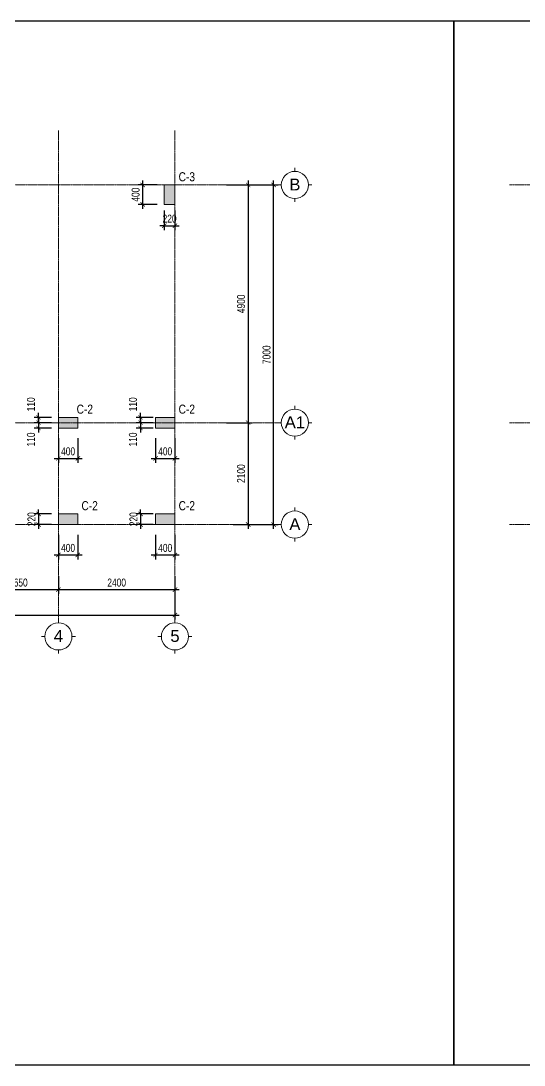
# Model space of a CAD drawing. Extents: x -165145 to 691808, y -202842 to 311040.
# Drawn here: x 256286 to 266647, y -49092 to -27567 of the extents above; entities that cross this region are included whole.
import ezdxf
from ezdxf.enums import TextEntityAlignment as Align

# ---------------------------------------------------------------- set-up
doc = ezdxf.new("R2010")
doc.units = 0
doc.header["$LTSCALE"] = 10
doc.header["$MEASUREMENT"] = 0
for name, pattern in [('CENTER', [2, 1.25, -0.25, 0.25, -0.25]), ('HIDDEN', [2.3807, 1.587, -0.7937]), ('ketcau-1', [2, 1, 1])]:
    doc.linetypes.add(name, pattern=pattern)
doc.layers.get('0').update_dxf_attribs({"linetype": 'CONTINUOUS'})
doc.layers.get('Defpoints').update_dxf_attribs({"color": 5, "linetype": 'CONTINUOUS'})
doc.layers.add('GE_KC_AXIS', color=5, linetype='CENTER')
for name, color, linetype, lineweight in [('GE_KC_DIM', 1, 'CONTINUOUS', 20), ('GE_KC_HATCH', 250, 'CONTINUOUS', 20), ('GE_KC_NETKHUAT', 9, 'HIDDEN', 20), ('GE_KC_NETMANH', 8, 'CONTINUOUS', 20), ('GE_KC_NETTHAY', 2, 'CONTINUOUS', 20), ('GE_KC_TEN COT', 2, 'CONTINUOUS', 20), ('GE_KC_TEXT TRUC', 4, 'CONTINUOUS', 20), ('GE_KC_TRUC', 5, 'CENTER', 20), ('L-SITE', 91, 'CONTINUOUS', 9)]:
    doc.layers.add(name, color=color, linetype=linetype, lineweight=lineweight)
doc.styles.add('Arial', font='arial.ttf', dxfattribs={"height": 400})
doc.styles.add('GE_KC-Arial', font='arial.ttf', dxfattribs={"width": 0.75})
doc.dimstyles.new('GE_KC_DIM75', dxfattribs={"dimscale": 75, "dimtxt": 2.2, "dimasz": 1.2, "dimexe": 1.2, "dimexo": 0, "dimgap": 0.8, "dimtad": 1, "dimdec": 0, "dimzin": 1, "dimdsep": 46, "dimtxsty": 'GE_KC-Arial', "dimblk": 'ARCHTICK', "dimcen": 1.2, "dimdle": 1.2, "dimclrd": 1, "dimclre": 1, "dimclrt": 4, "dimadec": 0, "dimazin": 0, "dimtfac": 1, "dimtdec": 0, "dimtix": 1, "dimtmove": 2, "dimatfit": 3, "dimfxl": 0.15, "dimtvp": 0.833333, "dimtolj": 1, "dimtzin": 0, "dimarcsym": 0})

# ---------------------------------------------------------------- blocks, each defined once
blk = doc.blocks.new('Grid - M_Grid Head - Circle-24584-TẦNG 2')
at = {"layer": 'L-SITE'}
for p, q in [((0, 4), (0, 5)), ((-4, 0), (-5, 0)), ((4, 0), (5, 0)), ((0, -4), (0, -5))]:
    blk.add_line(p, q, dxfattribs=at)
blk.add_circle((0, 0), 4, dxfattribs=at)
blk = doc.blocks.new('_ArchTick')
at = {"color": 0, "linetype": 'ByBlock', "const_width": 0.15}
blk.add_lwpolyline([(-0.5, -0.5), (0.5, 0.5)], dxfattribs=at)
blk = doc.blocks.new('*D1464')
at = {"layer": 'Defpoints', "color": 0, "transparency": 16777216}
for p in [(15914, 7000), (16882, 7000), (16048, 0)]:
    blk.add_point(p, dxfattribs=at)
at = {"layer": 'GE_KC_DIM', "color": 1, "lineweight": -2, "transparency": 16777216}
for p, q in [((15914, 7000), (16972, 7000)), ((16882, -90), (16882, 7090)), ((16048, 0), (16972, 0))]:
    blk.add_line(p, q, dxfattribs=at)
at = {"layer": 'GE_KC_DIM', "color": 1, "lineweight": -2, "transparency": 16777216, "xscale": 90, "yscale": 90, "zscale": 90}
for p, rotation in [((16882, 7000), 90), ((16882, 0), 270)]:
    blk.add_blockref('_ArchTick', p, dxfattribs=dict(at, rotation=rotation))
at = {"layer": 'GE_KC_DIM', "color": 4, "transparency": 16777216, "insert": (16737, 3500), "char_height": 165, "attachment_point": 5, "rotation": 90, "style": 'GE_KC-Arial'}
blk.add_mtext('\\A1;7000', dxfattribs=at)
blk = doc.blocks.new('*D1465')
at = {"layer": 'Defpoints', "color": 0, "transparency": 16777216}
for p in [(0, -991), (3600, -991), (3600, -1341)]:
    blk.add_point(p, dxfattribs=at)
at = {"layer": 'GE_KC_DIM', "color": 1, "lineweight": -2, "transparency": 16777216}
for p, q in [((0, -991), (0, -1431)), ((3600, -991), (3600, -1431)), ((-90, -1341), (3690, -1341))]:
    blk.add_line(p, q, dxfattribs=at)
at = {"layer": 'GE_KC_DIM', "color": 1, "lineweight": -2, "transparency": 16777216, "xscale": 90, "yscale": 90, "zscale": 90, "rotation": 180}
blk.add_blockref('_ArchTick', (0, -1341), dxfattribs=at)
at = {"layer": 'GE_KC_DIM', "color": 1, "lineweight": -2, "transparency": 16777216, "xscale": 90, "yscale": 90, "zscale": 90}
blk.add_blockref('_ArchTick', (3600, -1341), dxfattribs=at)
at = {"layer": 'GE_KC_DIM', "color": 4, "transparency": 16777216, "insert": (1800, -1197), "char_height": 165, "attachment_point": 5, "style": 'GE_KC-Arial'}
blk.add_mtext('\\A1;3600', dxfattribs=at)
blk = doc.blocks.new('*D1466')
at = {"layer": 'Defpoints', "color": 0, "transparency": 16777216}
for p in [(10800, -1062), (12450, -1062), (12450, -1341)]:
    blk.add_point(p, dxfattribs=at)
at = {"layer": 'GE_KC_DIM', "color": 1, "lineweight": -2, "transparency": 16777216}
for p, q in [((10800, -1062), (10800, -1431)), ((12450, -1062), (12450, -1431)), ((10710, -1341), (12540, -1341))]:
    blk.add_line(p, q, dxfattribs=at)
at = {"layer": 'GE_KC_DIM', "color": 1, "lineweight": -2, "transparency": 16777216, "xscale": 90, "yscale": 90, "zscale": 90, "rotation": 180}
blk.add_blockref('_ArchTick', (10800, -1341), dxfattribs=at)
at = {"layer": 'GE_KC_DIM', "color": 1, "lineweight": -2, "transparency": 16777216, "xscale": 90, "yscale": 90, "zscale": 90}
blk.add_blockref('_ArchTick', (12450, -1341), dxfattribs=at)
at = {"layer": 'GE_KC_DIM', "color": 4, "transparency": 16777216, "insert": (11625, -1197), "char_height": 165, "attachment_point": 5, "style": 'GE_KC-Arial'}
blk.add_mtext('\\A1;1650', dxfattribs=at)
blk = doc.blocks.new('*D1467')
at = {"layer": 'Defpoints', "color": 0, "transparency": 16777216}
for p in [(12450, -1062), (14850, -1062), (14850, -1341)]:
    blk.add_point(p, dxfattribs=at)
at = {"layer": 'GE_KC_DIM', "color": 1, "lineweight": -2, "transparency": 16777216}
for p, q in [((12450, -1062), (12450, -1431)), ((14850, -1062), (14850, -1431)), ((12360, -1341), (14940, -1341))]:
    blk.add_line(p, q, dxfattribs=at)
at = {"layer": 'GE_KC_DIM', "color": 1, "lineweight": -2, "transparency": 16777216, "xscale": 90, "yscale": 90, "zscale": 90, "rotation": 180}
blk.add_blockref('_ArchTick', (12450, -1341), dxfattribs=at)
at = {"layer": 'GE_KC_DIM', "color": 1, "lineweight": -2, "transparency": 16777216, "xscale": 90, "yscale": 90, "zscale": 90}
blk.add_blockref('_ArchTick', (14850, -1341), dxfattribs=at)
at = {"layer": 'GE_KC_DIM', "color": 4, "transparency": 16777216, "insert": (13650, -1197), "char_height": 165, "attachment_point": 5, "style": 'GE_KC-Arial'}
blk.add_mtext('\\A1;2400', dxfattribs=at)
blk = doc.blocks.new('*D1468')
at = {"layer": 'Defpoints', "color": 0, "transparency": 16777216}
for p in [(-2650, -991), (14850, -1062), (14850, -1866)]:
    blk.add_point(p, dxfattribs=at)
at = {"layer": 'GE_KC_DIM', "color": 1, "lineweight": -2, "transparency": 16777216}
for p, q in [((-2650, -991), (-2650, -1956)), ((14850, -1062), (14850, -1956)), ((-2740, -1866), (14940, -1866))]:
    blk.add_line(p, q, dxfattribs=at)
at = {"layer": 'GE_KC_DIM', "color": 1, "lineweight": -2, "transparency": 16777216, "xscale": 90, "yscale": 90, "zscale": 90, "rotation": 180}
blk.add_blockref('_ArchTick', (-2650, -1866), dxfattribs=at)
at = {"layer": 'GE_KC_DIM', "color": 1, "lineweight": -2, "transparency": 16777216, "xscale": 90, "yscale": 90, "zscale": 90}
blk.add_blockref('_ArchTick', (14850, -1866), dxfattribs=at)
at = {"layer": 'GE_KC_DIM', "color": 4, "transparency": 16777216, "insert": (4525, -1710), "char_height": 165, "attachment_point": 5, "style": 'GE_KC-Arial'}
blk.add_mtext('\\A1;17500', dxfattribs=at)
blk = doc.blocks.new('*D1469')
at = {"layer": 'Defpoints', "color": 0, "transparency": 16777216}
for p in [(15914, 7000), (15914, 2100), (16357, 2100)]:
    blk.add_point(p, dxfattribs=at)
at = {"layer": 'GE_KC_DIM', "color": 1, "lineweight": -2, "transparency": 16777216}
for p, q in [((15914, 7000), (16447, 7000)), ((16357, 7090), (16357, 2010)), ((15914, 2100), (16447, 2100))]:
    blk.add_line(p, q, dxfattribs=at)
at = {"layer": 'GE_KC_DIM', "color": 1, "lineweight": -2, "transparency": 16777216, "xscale": 90, "yscale": 90, "zscale": 90}
for p, rotation in [((16357, 7000), 90), ((16357, 2100), 270)]:
    blk.add_blockref('_ArchTick', p, dxfattribs=dict(at, rotation=rotation))
at = {"layer": 'GE_KC_DIM', "color": 4, "transparency": 16777216, "insert": (16212, 4550), "char_height": 165, "attachment_point": 5, "rotation": 90, "style": 'GE_KC-Arial'}
blk.add_mtext('\\A1;4900', dxfattribs=at)
blk = doc.blocks.new('*D1470')
at = {"layer": 'Defpoints', "color": 0, "transparency": 16777216}
for p in [(15914, 2100), (16048, 0), (16357, 0)]:
    blk.add_point(p, dxfattribs=at)
at = {"layer": 'GE_KC_DIM', "color": 1, "lineweight": -2, "transparency": 16777216}
for p, q in [((16357, 2190), (16357, -90)), ((15914, 2100), (16447, 2100)), ((16048, 0), (16447, 0))]:
    blk.add_line(p, q, dxfattribs=at)
at = {"layer": 'GE_KC_DIM', "color": 1, "lineweight": -2, "transparency": 16777216, "xscale": 90, "yscale": 90, "zscale": 90}
for p, rotation in [((16357, 2100), 90), ((16357, 0), 270)]:
    blk.add_blockref('_ArchTick', p, dxfattribs=dict(at, rotation=rotation))
at = {"layer": 'GE_KC_DIM', "color": 4, "transparency": 16777216, "insert": (16212, 1050), "char_height": 165, "attachment_point": 5, "rotation": 90, "style": 'GE_KC-Arial'}
blk.add_mtext('\\A1;2100', dxfattribs=at)
blk = doc.blocks.new('*D1471')
at = {"layer": 'Defpoints', "color": 0, "transparency": 16777216}
for p in [(-2650, -991), (0, -991), (-2650, -1341)]:
    blk.add_point(p, dxfattribs=at)
at = {"layer": 'GE_KC_DIM', "color": 1, "lineweight": -2, "transparency": 16777216}
for p, q in [((-2650, -991), (-2650, -1431)), ((0, -991), (0, -1431)), ((90, -1341), (-2740, -1341))]:
    blk.add_line(p, q, dxfattribs=at)
at = {"layer": 'GE_KC_DIM', "color": 1, "lineweight": -2, "transparency": 16777216, "xscale": 90, "yscale": 90, "zscale": 90, "rotation": 180}
blk.add_blockref('_ArchTick', (-2650, -1341), dxfattribs=at)
at = {"layer": 'GE_KC_DIM', "color": 1, "lineweight": -2, "transparency": 16777216, "xscale": 90, "yscale": 90, "zscale": 90}
blk.add_blockref('_ArchTick', (0, -1341), dxfattribs=at)
at = {"layer": 'GE_KC_DIM', "color": 4, "transparency": 16777216, "insert": (-1325, -1197), "char_height": 165, "attachment_point": 5, "style": 'GE_KC-Arial'}
blk.add_mtext('\\A1;2650', dxfattribs=at)
blk = doc.blocks.new('*D1472')
at = {"layer": 'Defpoints', "color": 0, "transparency": 16777216}
for p in [(3600, -991), (7200, -991), (7200, -1341)]:
    blk.add_point(p, dxfattribs=at)
at = {"layer": 'GE_KC_DIM', "color": 1, "lineweight": -2, "transparency": 16777216}
for p, q in [((3600, -991), (3600, -1431)), ((7200, -991), (7200, -1431)), ((3510, -1341), (7290, -1341))]:
    blk.add_line(p, q, dxfattribs=at)
at = {"layer": 'GE_KC_DIM', "color": 1, "lineweight": -2, "transparency": 16777216, "xscale": 90, "yscale": 90, "zscale": 90, "rotation": 180}
blk.add_blockref('_ArchTick', (3600, -1341), dxfattribs=at)
at = {"layer": 'GE_KC_DIM', "color": 1, "lineweight": -2, "transparency": 16777216, "xscale": 90, "yscale": 90, "zscale": 90}
blk.add_blockref('_ArchTick', (7200, -1341), dxfattribs=at)
at = {"layer": 'GE_KC_DIM', "color": 4, "transparency": 16777216, "insert": (5400, -1197), "char_height": 165, "attachment_point": 5, "style": 'GE_KC-Arial'}
blk.add_mtext('\\A1;3600', dxfattribs=at)
blk = doc.blocks.new('*D1473')
at = {"layer": 'Defpoints', "color": 0, "transparency": 16777216}
for p in [(7200, -991), (10800, -1062), (10800, -1341)]:
    blk.add_point(p, dxfattribs=at)
at = {"layer": 'GE_KC_DIM', "color": 1, "lineweight": -2, "transparency": 16777216}
for p, q in [((7200, -991), (7200, -1431)), ((10800, -1062), (10800, -1431)), ((7110, -1341), (10890, -1341))]:
    blk.add_line(p, q, dxfattribs=at)
at = {"layer": 'GE_KC_DIM', "color": 1, "lineweight": -2, "transparency": 16777216, "xscale": 90, "yscale": 90, "zscale": 90, "rotation": 180}
blk.add_blockref('_ArchTick', (7200, -1341), dxfattribs=at)
at = {"layer": 'GE_KC_DIM', "color": 1, "lineweight": -2, "transparency": 16777216, "xscale": 90, "yscale": 90, "zscale": 90}
blk.add_blockref('_ArchTick', (10800, -1341), dxfattribs=at)
at = {"layer": 'GE_KC_DIM', "color": 4, "transparency": 16777216, "insert": (9000, -1197), "char_height": 165, "attachment_point": 5, "style": 'GE_KC-Arial'}
blk.add_mtext('\\A1;3600', dxfattribs=at)
blk = doc.blocks.new('A$Cd66cfd3c')
at = {"layer": 'GE_KC_HATCH', "linetype": 'ketcau-1'}
for points in [[(500, 7000), (0, 7000), (0, 6700), (500, 6700)], [(3850, 7000), (3350, 7000), (3350, 6700), (3850, 6700)], [(7450, 7000), (6950, 7000), (6950, 6700), (7450, 6700)], [(11050, 7000), (10550, 7000), (10550, 6700), (11050, 6700)], [(14850, 7000), (14630, 7000), (14630, 6600), (14850, 6600)], [(12850, 2210), (12450, 2210), (12450, 1990), (12850, 1990)], [(14850, 2210), (14450, 2210), (14450, 1990), (14850, 1990)], [(500, 300), (0, 300), (0, 0), (500, 0)], [(3850, 300), (3350, 300), (3350, 0), (3850, 0)], [(7450, 300), (6950, 300), (6950, 0), (7450, 0)], [(11050, 300), (10550, 300), (10550, 0), (11050, 0)], [(12850, 220), (12450, 220), (12450, 0), (12850, 0)], [(14850, 220), (14450, 220), (14450, 0), (14850, 0)]]:
    blk.add_hatch(color=1, dxfattribs=at).paths.add_polyline_path(points)
at = {"layer": 'GE_KC_NETKHUAT'}
for p, q in [((0, 2320), (300, 2100)), ((0, 2100), (300, 2320))]:
    blk.add_line(p, q, dxfattribs=at)
at = {"layer": 'GE_KC_NETTHAY', "linetype": 'Continuous'}
for points in [[(500, 7000), (0, 7000), (0, 6700), (500, 6700)], [(3850, 7000), (3350, 7000), (3350, 6700), (3850, 6700)], [(7450, 7000), (6950, 7000), (6950, 6700), (7450, 6700)], [(11050, 7000), (10550, 7000), (10550, 6700), (11050, 6700)], [(14850, 7000), (14630, 7000), (14630, 6600), (14850, 6600)], [(300, 2320), (0, 2320), (0, 2100), (300, 2100)], [(12850, 2210), (12450, 2210), (12450, 1990), (12850, 1990)], [(14850, 2210), (14450, 2210), (14450, 1990), (14850, 1990)], [(500, 300), (0, 300), (0, 0), (500, 0)], [(3850, 300), (3350, 300), (3350, 0), (3850, 0)], [(7450, 300), (6950, 300), (6950, 0), (7450, 0)], [(11050, 300), (10550, 300), (10550, 0), (11050, 0)], [(12850, 220), (12450, 220), (12450, 0), (12850, 0)], [(14850, 220), (14450, 220), (14450, 0), (14850, 0)]]:
    blk.add_lwpolyline(points, close=True, dxfattribs=at)
blk = doc.blocks.new('*D981')
at = {"layer": 'Defpoints', "color": 0, "transparency": 16777216}
for p in [(259094, -30949), (258793, -31349), (259094, -31349)]:
    blk.add_point(p, dxfattribs=at)
at = {"layer": 'GE_KC_DIM', "color": 1, "lineweight": -2, "transparency": 16777216}
for p, q in [((259094, -30949), (258703, -30949)), ((258793, -30859), (258793, -31439)), ((259094, -31349), (258703, -31349))]:
    blk.add_line(p, q, dxfattribs=at)
at = {"layer": 'GE_KC_DIM', "color": 1, "lineweight": -2, "transparency": 16777216, "xscale": 90, "yscale": 90, "zscale": 90}
for p, rotation in [((258793, -30949), 90), ((258793, -31349), 270)]:
    blk.add_blockref('_ArchTick', p, dxfattribs=dict(at, rotation=rotation))
at = {"layer": 'GE_KC_DIM', "color": 4, "transparency": 16777216, "insert": (258649, -31149), "char_height": 165, "attachment_point": 5, "rotation": 90, "style": 'GE_KC-Arial'}
blk.add_mtext('\\A1;400', dxfattribs=at)
blk = doc.blocks.new('*D982')
at = {"layer": 'Defpoints', "color": 0, "transparency": 16777216}
for p in [(259238, -31477), (259458, -31477), (259458, -31788)]:
    blk.add_point(p, dxfattribs=at)
at = {"layer": 'GE_KC_DIM', "color": 1, "lineweight": -2, "transparency": 16777216}
for p, q in [((259238, -31477), (259238, -31878)), ((259458, -31477), (259458, -31878)), ((259238, -31788), (259148, -31788)), ((259238, -31788), (259458, -31788)), ((259458, -31788), (259548, -31788))]:
    blk.add_line(p, q, dxfattribs=at)
at = {"layer": 'GE_KC_DIM', "color": 1, "lineweight": -2, "transparency": 16777216, "xscale": 90, "yscale": 90, "zscale": 90}
blk.add_blockref('_ArchTick', (259238, -31788), dxfattribs=at)
at = {"layer": 'GE_KC_DIM', "color": 1, "lineweight": -2, "transparency": 16777216, "xscale": 90, "yscale": 90, "zscale": 90, "rotation": 180}
blk.add_blockref('_ArchTick', (259458, -31788), dxfattribs=at)
at = {"layer": 'GE_KC_DIM', "color": 4, "transparency": 16777216, "insert": (259348, -31644), "char_height": 165, "attachment_point": 5, "style": 'GE_KC-Arial'}
blk.add_mtext('\\A1;220', dxfattribs=at)
blk = doc.blocks.new('*D970')
at = {"layer": 'Defpoints', "color": 0, "transparency": 16777216}
for p in [(256913, -37729), (256649, -37949), (256913, -37949)]:
    blk.add_point(p, dxfattribs=at)
at = {"layer": 'GE_KC_DIM', "color": 1, "lineweight": -2, "transparency": 16777216}
for p, q in [((256649, -37729), (256649, -37639)), ((256913, -37729), (256559, -37729)), ((256649, -37729), (256649, -37949)), ((256913, -37949), (256559, -37949)), ((256649, -37949), (256649, -38039))]:
    blk.add_line(p, q, dxfattribs=at)
at = {"layer": 'GE_KC_DIM', "color": 1, "lineweight": -2, "transparency": 16777216, "xscale": 90, "yscale": 90, "zscale": 90}
for p, rotation in [((256649, -37729), 270), ((256649, -37949), 90)]:
    blk.add_blockref('_ArchTick', p, dxfattribs=dict(at, rotation=rotation))
at = {"layer": 'GE_KC_DIM', "color": 4, "transparency": 16777216, "insert": (256505, -37839), "char_height": 165, "attachment_point": 5, "rotation": 90, "style": 'GE_KC-Arial'}
blk.add_mtext('\\A1;220', dxfattribs=at)
blk = doc.blocks.new('*D971')
at = {"layer": 'Defpoints', "color": 0, "transparency": 16777216}
for p in [(257058, -38160), (257458, -38160), (257458, -38576)]:
    blk.add_point(p, dxfattribs=at)
at = {"layer": 'GE_KC_DIM', "color": 1, "lineweight": -2, "transparency": 16777216}
for p, q in [((257058, -38160), (257058, -38666)), ((257458, -38160), (257458, -38666)), ((256968, -38576), (257548, -38576))]:
    blk.add_line(p, q, dxfattribs=at)
at = {"layer": 'GE_KC_DIM', "color": 1, "lineweight": -2, "transparency": 16777216, "xscale": 90, "yscale": 90, "zscale": 90, "rotation": 180}
blk.add_blockref('_ArchTick', (257058, -38576), dxfattribs=at)
at = {"layer": 'GE_KC_DIM', "color": 1, "lineweight": -2, "transparency": 16777216, "xscale": 90, "yscale": 90, "zscale": 90}
blk.add_blockref('_ArchTick', (257458, -38576), dxfattribs=at)
at = {"layer": 'GE_KC_DIM', "color": 4, "transparency": 16777216, "insert": (257258, -38431), "char_height": 165, "attachment_point": 5, "style": 'GE_KC-Arial'}
blk.add_mtext('\\A1;400', dxfattribs=at)
blk = doc.blocks.new('*D972')
at = {"layer": 'Defpoints', "color": 0, "transparency": 16777216}
for p in [(259013, -37729), (258749, -37949), (259013, -37949)]:
    blk.add_point(p, dxfattribs=at)
at = {"layer": 'GE_KC_DIM', "color": 1, "lineweight": -2, "transparency": 16777216}
for p, q in [((258749, -37729), (258749, -37639)), ((259013, -37729), (258659, -37729)), ((258749, -37729), (258749, -37949)), ((259013, -37949), (258659, -37949)), ((258749, -37949), (258749, -38039))]:
    blk.add_line(p, q, dxfattribs=at)
at = {"layer": 'GE_KC_DIM', "color": 1, "lineweight": -2, "transparency": 16777216, "xscale": 90, "yscale": 90, "zscale": 90}
for p, rotation in [((258749, -37729), 270), ((258749, -37949), 90)]:
    blk.add_blockref('_ArchTick', p, dxfattribs=dict(at, rotation=rotation))
at = {"layer": 'GE_KC_DIM', "color": 4, "transparency": 16777216, "insert": (258605, -37839), "char_height": 165, "attachment_point": 5, "rotation": 90, "style": 'GE_KC-Arial'}
blk.add_mtext('\\A1;220', dxfattribs=at)
blk = doc.blocks.new('*D973')
at = {"layer": 'Defpoints', "color": 0, "transparency": 16777216}
for p in [(259058, -38160), (259458, -38160), (259458, -38576)]:
    blk.add_point(p, dxfattribs=at)
at = {"layer": 'GE_KC_DIM', "color": 1, "lineweight": -2, "transparency": 16777216}
for p, q in [((259058, -38160), (259058, -38666)), ((259458, -38160), (259458, -38666)), ((258968, -38576), (259548, -38576))]:
    blk.add_line(p, q, dxfattribs=at)
at = {"layer": 'GE_KC_DIM', "color": 1, "lineweight": -2, "transparency": 16777216, "xscale": 90, "yscale": 90, "zscale": 90, "rotation": 180}
blk.add_blockref('_ArchTick', (259058, -38576), dxfattribs=at)
at = {"layer": 'GE_KC_DIM', "color": 1, "lineweight": -2, "transparency": 16777216, "xscale": 90, "yscale": 90, "zscale": 90}
blk.add_blockref('_ArchTick', (259458, -38576), dxfattribs=at)
at = {"layer": 'GE_KC_DIM', "color": 4, "transparency": 16777216, "insert": (259258, -38431), "char_height": 165, "attachment_point": 5, "style": 'GE_KC-Arial'}
blk.add_mtext('\\A1;400', dxfattribs=at)
blk = doc.blocks.new('*D974')
at = {"layer": 'Defpoints', "color": 0, "transparency": 16777216}
for p in [(256649, -35849), (256913, -35739), (256913, -35849)]:
    blk.add_point(p, dxfattribs=at)
at = {"layer": 'GE_KC_DIM', "color": 1, "lineweight": -2, "transparency": 16777216}
for p, q in [((256649, -35739), (256649, -35649)), ((256913, -35739), (256559, -35739)), ((256913, -35849), (256559, -35849)), ((256649, -35739), (256649, -35849)), ((256649, -35849), (256649, -35939))]:
    blk.add_line(p, q, dxfattribs=at)
at = {"layer": 'GE_KC_DIM', "color": 1, "lineweight": -2, "transparency": 16777216, "xscale": 90, "yscale": 90, "zscale": 90}
for p, rotation in [((256649, -35739), 270), ((256649, -35849), 90)]:
    blk.add_blockref('_ArchTick', p, dxfattribs=dict(at, rotation=rotation))
at = {"layer": 'GE_KC_DIM', "color": 4, "transparency": 16777216, "insert": (256494, -35471), "char_height": 165, "attachment_point": 5, "rotation": 90, "style": 'GE_KC-Arial'}
blk.add_mtext('\\A1;110', dxfattribs=at)
blk = doc.blocks.new('*D975')
at = {"layer": 'Defpoints', "color": 0, "transparency": 16777216}
for p in [(256913, -35849), (256649, -35959), (256913, -35959)]:
    blk.add_point(p, dxfattribs=at)
at = {"layer": 'GE_KC_DIM', "color": 1, "lineweight": -2, "transparency": 16777216}
for p, q in [((256913, -35849), (256559, -35849)), ((256649, -35849), (256649, -35759)), ((256649, -35849), (256649, -35959)), ((256913, -35959), (256559, -35959)), ((256649, -35959), (256649, -36049))]:
    blk.add_line(p, q, dxfattribs=at)
at = {"layer": 'GE_KC_DIM', "color": 1, "lineweight": -2, "transparency": 16777216, "xscale": 90, "yscale": 90, "zscale": 90}
for p, rotation in [((256649, -35849), 270), ((256649, -35959), 90)]:
    blk.add_blockref('_ArchTick', p, dxfattribs=dict(at, rotation=rotation))
at = {"layer": 'GE_KC_DIM', "color": 4, "transparency": 16777216, "insert": (256494, -36195), "char_height": 165, "attachment_point": 5, "rotation": 90, "style": 'GE_KC-Arial'}
blk.add_mtext('\\A1;110', dxfattribs=at)
blk = doc.blocks.new('*D976')
at = {"layer": 'Defpoints', "color": 0, "transparency": 16777216}
for p in [(257058, -36170), (257458, -36170), (257458, -36586)]:
    blk.add_point(p, dxfattribs=at)
at = {"layer": 'GE_KC_DIM', "color": 1, "lineweight": -2, "transparency": 16777216}
for p, q in [((257058, -36170), (257058, -36676)), ((257458, -36170), (257458, -36676)), ((256968, -36586), (257548, -36586))]:
    blk.add_line(p, q, dxfattribs=at)
at = {"layer": 'GE_KC_DIM', "color": 1, "lineweight": -2, "transparency": 16777216, "xscale": 90, "yscale": 90, "zscale": 90, "rotation": 180}
blk.add_blockref('_ArchTick', (257058, -36586), dxfattribs=at)
at = {"layer": 'GE_KC_DIM', "color": 1, "lineweight": -2, "transparency": 16777216, "xscale": 90, "yscale": 90, "zscale": 90}
blk.add_blockref('_ArchTick', (257458, -36586), dxfattribs=at)
at = {"layer": 'GE_KC_DIM', "color": 4, "transparency": 16777216, "insert": (257258, -36441), "char_height": 165, "attachment_point": 5, "style": 'GE_KC-Arial'}
blk.add_mtext('\\A1;400', dxfattribs=at)
blk = doc.blocks.new('*D977')
at = {"layer": 'Defpoints', "color": 0, "transparency": 16777216}
for p in [(259058, -36170), (259458, -36170), (259458, -36586)]:
    blk.add_point(p, dxfattribs=at)
at = {"layer": 'GE_KC_DIM', "color": 1, "lineweight": -2, "transparency": 16777216}
for p, q in [((259058, -36170), (259058, -36676)), ((259458, -36170), (259458, -36676)), ((258968, -36586), (259548, -36586))]:
    blk.add_line(p, q, dxfattribs=at)
at = {"layer": 'GE_KC_DIM', "color": 1, "lineweight": -2, "transparency": 16777216, "xscale": 90, "yscale": 90, "zscale": 90, "rotation": 180}
blk.add_blockref('_ArchTick', (259058, -36586), dxfattribs=at)
at = {"layer": 'GE_KC_DIM', "color": 1, "lineweight": -2, "transparency": 16777216, "xscale": 90, "yscale": 90, "zscale": 90}
blk.add_blockref('_ArchTick', (259458, -36586), dxfattribs=at)
at = {"layer": 'GE_KC_DIM', "color": 4, "transparency": 16777216, "insert": (259258, -36441), "char_height": 165, "attachment_point": 5, "style": 'GE_KC-Arial'}
blk.add_mtext('\\A1;400', dxfattribs=at)
blk = doc.blocks.new('*D983')
at = {"layer": 'Defpoints', "color": 0, "transparency": 16777216}
for p in [(258749, -35849), (259013, -35739), (259013, -35849)]:
    blk.add_point(p, dxfattribs=at)
at = {"layer": 'GE_KC_DIM', "color": 1, "lineweight": -2, "transparency": 16777216}
for p, q in [((258749, -35739), (258749, -35649)), ((259013, -35739), (258659, -35739)), ((259013, -35849), (258659, -35849)), ((258749, -35739), (258749, -35849)), ((258749, -35849), (258749, -35939))]:
    blk.add_line(p, q, dxfattribs=at)
at = {"layer": 'GE_KC_DIM', "color": 1, "lineweight": -2, "transparency": 16777216, "xscale": 90, "yscale": 90, "zscale": 90}
for p, rotation in [((258749, -35739), 270), ((258749, -35849), 90)]:
    blk.add_blockref('_ArchTick', p, dxfattribs=dict(at, rotation=rotation))
at = {"layer": 'GE_KC_DIM', "color": 4, "transparency": 16777216, "insert": (258594, -35471), "char_height": 165, "attachment_point": 5, "rotation": 90, "style": 'GE_KC-Arial'}
blk.add_mtext('\\A1;110', dxfattribs=at)
blk = doc.blocks.new('*D984')
at = {"layer": 'Defpoints', "color": 0, "transparency": 16777216}
for p in [(259013, -35849), (258749, -35959), (259013, -35959)]:
    blk.add_point(p, dxfattribs=at)
at = {"layer": 'GE_KC_DIM', "color": 1, "lineweight": -2, "transparency": 16777216}
for p, q in [((259013, -35849), (258659, -35849)), ((258749, -35849), (258749, -35759)), ((258749, -35849), (258749, -35959)), ((259013, -35959), (258659, -35959)), ((258749, -35959), (258749, -36049))]:
    blk.add_line(p, q, dxfattribs=at)
at = {"layer": 'GE_KC_DIM', "color": 1, "lineweight": -2, "transparency": 16777216, "xscale": 90, "yscale": 90, "zscale": 90}
for p, rotation in [((258749, -35849), 270), ((258749, -35959), 90)]:
    blk.add_blockref('_ArchTick', p, dxfattribs=dict(at, rotation=rotation))
at = {"layer": 'GE_KC_DIM', "color": 4, "transparency": 16777216, "insert": (258594, -36195), "char_height": 165, "attachment_point": 5, "rotation": 90, "style": 'GE_KC-Arial'}
blk.add_mtext('\\A1;110', dxfattribs=at)
blk = doc.blocks.new('TRUC')
at = {"layer": 'GE_KC_TRUC', "ltscale": 2}
for p, q in [((-2650, -1955.6), (-2650, 8124.4)), ((0, -1955.6), (0, 8124.4)), ((3600, -1955.6), (3600, 8124.4)), ((7200, -1955.6), (7200, 8124.4)), ((10800, -1955.6), (10800, 8124.4)), ((12450, -1955.6), (12450, 8124.4)), ((14850, -1955.6), (14850, 8124.4)), ((-4139.6, 7000), (16969.7, 7000)), ((-4139.6, 2100), (16969.7, 2100)), ((-4139.6, 0), (16969.7, 0))]:
    blk.add_line(p, q, dxfattribs=at)
at = {"layer": 'GE_KC_TEXT TRUC', "lineweight": 9, "xscale": 70, "yscale": 70, "zscale": 70, "rotation": 270}
for p in [(17319.7, 7000), (17319.7, 2100), (17319.7, 0), (-2650, -2305.6), (0, -2305.6), (3600, -2305.6), (7200, -2305.6), (10800, -2305.6), (12450, -2305.6), (14850, -2305.6)]:
    blk.add_blockref('Grid - M_Grid Head - Circle-24584-TẦNG 2', p, dxfattribs=at)
at = {"layer": 'GE_KC_TEXT TRUC', "style": 'Arial'}
for s, p in [('B', (17319.7, 6886.4)), ('A1', (17319.7, 1986.4)), ('A', (17319.7, -113.6)), ('0', (-2650, -2419.2)), ('1', (0, -2419.2)), ('2', (3600, -2419.2)), ('2a', (7200, -2419.2)), ('3', (10800, -2419.2)), ('4', (12450, -2419.2)), ('5', (14850, -2419.2))]:
    blk.add_text(s, height=245, dxfattribs=at).set_placement(p, align=Align.CENTER)
at = {"layer": 'GE_KC_DIM'}
for base, p1, p2, picture, middle in [((16881.7, 7000), (16048.4, 0), (15914.3, 7000), '*D1464', (16737.4, 3500)), ((16356.7, 2100), (15914.3, 7000), (15914.3, 2100), '*D1469', (16212.4, 4550)), ((16356.7, 0), (15914.3, 2100), (16048.4, 0), '*D1470', (16212.4, 1050))]:
    dim = blk.add_linear_dim(base=base, p1=p1, p2=p2, angle=90, dimstyle='GE_KC_DIM75', dxfattribs=at)
    dim.commit()
    dim.dimension.update_dxf_attribs({"geometry": picture, "text_midpoint": middle})
dim = blk.add_linear_dim(base=(14850, -1866.2), p1=(-2650, -990.7), p2=(14850, -1061.9), dimstyle='GE_KC_DIM75', dxfattribs=at)
dim.commit()
dim.dimension.update_dxf_attribs({"geometry": '*D1468', "text_midpoint": (4525, -1710.5), "dimtype": 128})
for base, p1, p2, picture, middle in [((-2650, -1341.2), (0, -990.7), (-2650, -990.7), '*D1471', (-1325, -1197)), ((3600, -1341.2), (0, -990.7), (3600, -990.7), '*D1465', (1800, -1196.9)), ((7200, -1341.2), (3600, -990.7), (7200, -990.7), '*D1472', (5400, -1196.9)), ((10800, -1341.2), (7200, -990.7), (10800, -1061.9), '*D1473', (9000, -1196.9)), ((12450, -1341.2), (10800, -1061.9), (12450, -1061.9), '*D1466', (11625, -1197)), ((14850, -1341.2), (12450, -1061.9), (14850, -1061.9), '*D1467', (13650, -1197))]:
    dim = blk.add_linear_dim(base=base, p1=p1, p2=p2, dimstyle='GE_KC_DIM75', dxfattribs=at)
    dim.commit()
    dim.dimension.update_dxf_attribs({"geometry": picture, "text_midpoint": middle})

msp = doc.modelspace()

# ---------------------------------------------------------------- linework, layer by layer
at = {"layer": 'Defpoints'}
for points in [[(239322.50782, -27566.72767), (265197.50782, -27566.72767), (265197.50782, -49091.72767), (239322.50782, -49091.72767)], [(265197.50782, -27566.72767), (291072.50782, -27566.72767), (291072.50782, -49091.72767), (265197.50782, -49091.72767)]]:
    msp.add_lwpolyline(points, close=True, dxfattribs=at)
at = {"layer": 'GE_KC_NETMANH'}
msp.add_line((174130.40086, -27566.72767), (385223.40086, -27566.72767), dxfattribs=at)

# ---------------------------------------------------------------- block references
at = {"layer": 'GE_KC_AXIS', "linetype": 'Continuous'}
for p in [(244608.46831, -37949.041), (270483.46831, -37949.041)]:
    msp.add_blockref('TRUC', p, dxfattribs=at)
at = {"layer": 'GE_KC_NETKHUAT'}
msp.add_blockref('A$Cd66cfd3c', (244608.46831, -37949.041), dxfattribs=at)

# ---------------------------------------------------------------- texts
at = {"layer": 'GE_KC_TEN COT', "color": 2, "linetype": 'Continuous', "style": 'GE_KC-Arial', "width": 0.8}
for s, p in [('C-3', (259533.46831, -30874.043)), ('C-2', (257433.46831, -35664.01897)), ('C-2', (259533.46831, -35664.01897)), ('C-2', (257533.46831, -37654.041)), ('C-2', (259533.46831, -37654.041))]:
    msp.add_text(s, height=187.5, dxfattribs=at).set_placement(p)

# ---------------------------------------------------------------- dimensions: what is measured, and where the dimension line sits
at = {"layer": 'GE_KC_DIM'}
for base, p1, p2, picture, middle in [((258793.04944, -31349.043), (259093.88414, -30949.043), (259093.88414, -31349.043), '*D981', (258648.8049, -31149.043)), ((256649.26763, -37949.041), (256913.21561, -37729.041), (256913.21561, -37949.041), '*D970', (256505.02309, -37839.041)), ((258749.26763, -37949.041), (259013.21561, -37729.041), (259013.21561, -37949.041), '*D972', (258605.02309, -37839.041))]:
    dim = msp.add_linear_dim(base=base, p1=p1, p2=p2, angle=90, dimstyle='GE_KC_DIM75', dxfattribs=at)
    dim.commit()
    dim.dimension.update_dxf_attribs({"geometry": picture, "text_midpoint": middle})
for base, p1, p2, picture, middle in [((259458.46831, -31788.08347), (259238.46831, -31477.3642), (259458.46831, -31477.3642), '*D982', (259348.46831, -31643.83893)), ((257458.46831, -36585.51966), (257058.46831, -36170.33912), (257458.46831, -36170.33912), '*D976', (257258.46831, -36441.27512)), ((259458.46831, -36585.51966), (259058.46831, -36170.33912), (259458.46831, -36170.33912), '*D977', (259258.46831, -36441.27512)), ((257458.46831, -38575.54169), (257058.46831, -38160.36115), (257458.46831, -38160.36115), '*D971', (257258.46831, -38431.29715)), ((259458.46831, -38575.54169), (259058.46831, -38160.36115), (259458.46831, -38160.36115), '*D973', (259258.46831, -38431.29715))]:
    dim = msp.add_linear_dim(base=base, p1=p1, p2=p2, dimstyle='GE_KC_DIM75', dxfattribs=at)
    dim.commit()
    dim.dimension.update_dxf_attribs({"geometry": picture, "text_midpoint": middle})
for base, p1, p2, picture, middle in [((256649.26763, -35849.01897), (256913.21561, -35739.01897), (256913.21561, -35849.01897), '*D974', (256493.53519, -35470.6712)), ((258749.26763, -35849.01897), (259013.21561, -35739.01897), (259013.21561, -35849.01897), '*D983', (258593.53519, -35470.6712)), ((256649.26763, -35959.01897), (256913.21561, -35849.01897), (256913.21561, -35959.01897), '*D975', (256493.53519, -36195.46268)), ((258749.26763, -35959.01897), (259013.21561, -35849.01897), (259013.21561, -35959.01897), '*D984', (258593.53519, -36195.46268))]:
    dim = msp.add_linear_dim(base=base, p1=p1, p2=p2, angle=90, dimstyle='GE_KC_DIM75', dxfattribs=at)
    dim.commit()
    dim.dimension.update_dxf_attribs({"geometry": picture, "text_midpoint": middle, "dimtype": 160})

doc.saveas('drawing.dxf')
